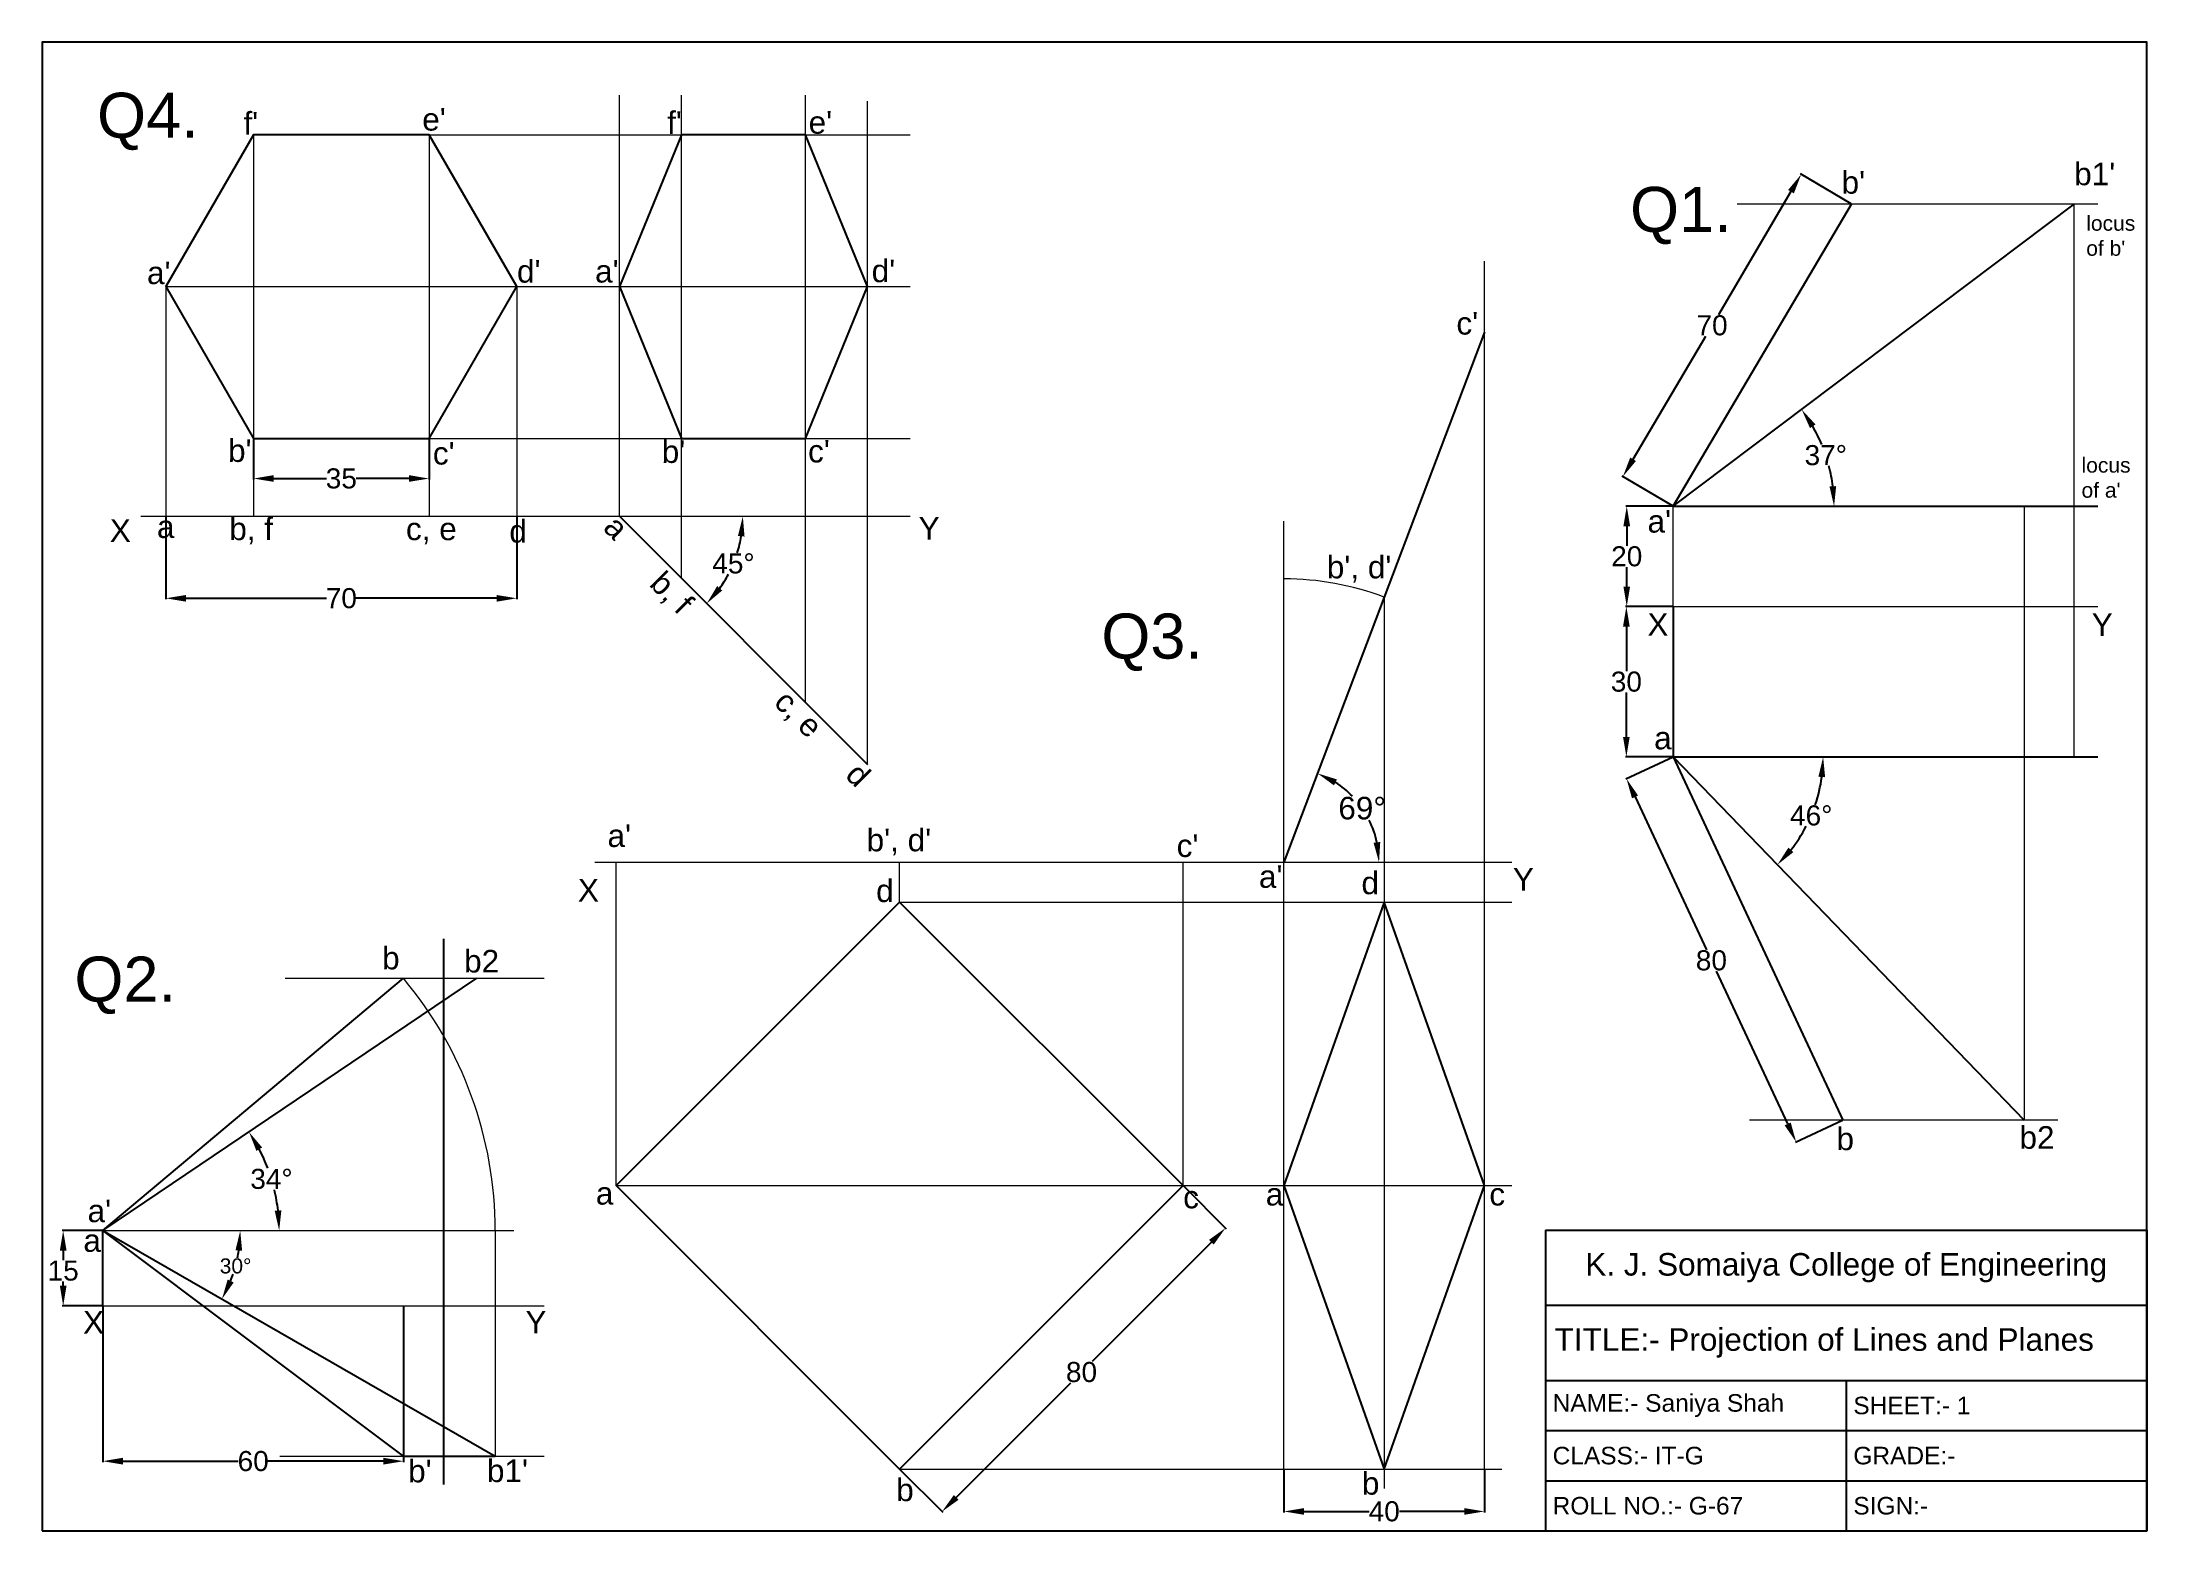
# Model space of a CAD drawing. Header units: millimetres. Extents: x 963 to 1383, y 569 to 866.
import ezdxf

# ---------------------------------------------------------------- set-up
doc = ezdxf.new("R2010")
doc.units = ezdxf.units.MM
doc.header["$MEASUREMENT"] = 0
doc.styles.get("Standard").update_dxf_attribs({"font": 'arial.ttf'})
doc.dimstyles.get("Standard").update_dxf_attribs({"dimtxt": 3, "dimasz": 3, "dimexe": 0.18, "dimexo": 0.0625, "dimgap": 0.09, "dimtad": 0, "dimtih": 1, "dimtoh": 1, "dimdec": 0, "dimzin": 0, "dimdsep": 46, "dimtxsty": 'Standard', "dimcen": 0.09, "dimclrd": 4, "dimclre": 4, "dimadec": 0, "dimazin": 0, "dimtfac": 1, "dimtdec": 0, "dimtofl": 0, "dimtmove": 0, "dimatfit": 3, "dimfxl": 1, "dimtolj": 1, "dimtzin": 0, "dimarcsym": 0})

# ---------------------------------------------------------------- blocks, each defined once
blk = doc.blocks.new('*T1')
at = {"color": 0, "linetype": 'ByBlock', "lineweight": -2, "transparency": 16777216}
for p, q in [((0, 0), (120, 0)), ((0, 0), (0, -60)), ((120, 0), (120, -60)), ((0, -15), (120, -15)), ((0, -30), (120, -30)), ((60, -30), (60, -60)), ((0, -40), (120, -40)), ((0, -50), (120, -50)), ((0, -60), (120, -60))]:
    blk.add_line(p, q, dxfattribs=at)
at = {"color": 0, "transparency": 16777216}
for s, insert, char_height, width, attachment_point in [('K. J. Somaiya College of Engineering', (60, -7.5), 4.5, 119.88, 5), (' TITLE:- Projection of Lines and Planes', (0.06, -22.5), 4.5, 119.88, 4), (' NAME:- Saniya Shah', (0.06, -35), 3.5, 59.88, 4), (' SHEET:- 1', (60.06, -35), 3.5, 59.88, 4), (' CLASS:- IT-G', (0.06, -45), 3.5, 59.88, 4), (' GRADE:-', (60.06, -45), 3.5, 59.88, 4), (' ROLL NO.:- G-67', (0.06, -55), 3.5, 59.88, 4), (' SIGN:-', (60.06, -55), 3.5, 59.88, 4)]:
    blk.add_mtext(s, dxfattribs=dict(at, insert=insert, char_height=char_height, width=width, attachment_point=attachment_point))
blk = doc.blocks.new('*D2')
at = {"lineweight": -2, "transparency": 16777216}
for p, q in [((1288.73, 773.49), (1279.32, 773.49)), ((1279.5, 769.49), (1279.5, 765.62)), ((1279.5, 757.49), (1279.5, 761.35)), ((1288.73, 753.49), (1279.32, 753.49))]:
    blk.add_line(p, q, dxfattribs=at)
at = {"transparency": 16777216}
for points in [[(1278.83, 769.49), (1280.17, 769.49), (1279.5, 773.49)], [(1278.83, 757.49), (1280.17, 757.49), (1279.5, 753.49)]]:
    blk.add_solid(points, dxfattribs=at)
at = {"layer": 'Defpoints', "color": 0, "transparency": 16777216}
for p in [(1288.79, 773.49), (1279.5, 753.49), (1288.79, 753.49)]:
    blk.add_point(p, dxfattribs=at)
at = {"color": 0, "lineweight": 9, "transparency": 16777216, "insert": (1279.5, 763.49), "char_height": 4, "attachment_point": 5}
blk.add_mtext('\\A1;20', dxfattribs=at)
blk = doc.blocks.new('*D3')
at = {"lineweight": -2, "transparency": 16777216}
for p, q in [((1288.73, 753.49), (1279.24, 753.49)), ((1279.42, 749.49), (1279.42, 740.62)), ((1279.42, 727.49), (1279.42, 736.35)), ((1288.73, 723.49), (1279.24, 723.49))]:
    blk.add_line(p, q, dxfattribs=at)
at = {"transparency": 16777216}
for points in [[(1278.76, 749.49), (1280.09, 749.49), (1279.42, 753.49)], [(1278.76, 727.49), (1280.09, 727.49), (1279.42, 723.49)]]:
    blk.add_solid(points, dxfattribs=at)
at = {"layer": 'Defpoints', "color": 0, "transparency": 16777216}
for p in [(1288.79, 753.49), (1279.42, 723.49), (1288.79, 723.49)]:
    blk.add_point(p, dxfattribs=at)
at = {"color": 0, "lineweight": 9, "transparency": 16777216, "insert": (1279.42, 738.49), "char_height": 4, "attachment_point": 5}
blk.add_mtext('\\A1;30', dxfattribs=at)
blk = doc.blocks.new('*D4')
at = {"lineweight": -2, "transparency": 16777216}
for start, end in [(22.5699, 29.8517), (7.1483, 14.5248)]:
    blk.add_arc((1288.79, 773.49), 32.08, start, end, dxfattribs=at)
at = {"transparency": 16777216}
for points in [[(1316.06, 789.09), (1317.17, 789.82), (1314.41, 792.79)], [(1321.29, 777.52), (1319.96, 777.44), (1320.87, 773.49)]]:
    blk.add_solid(points, dxfattribs=at)
at = {"layer": 'Defpoints', "color": 0, "transparency": 16777216}
for p in [(1368.79, 833.77), (1320.13, 780.34), (1280.79, 773.49), (1288.79, 773.49), (1373, 773.49)]:
    blk.add_point(p, dxfattribs=at)
at = {"color": 0, "lineweight": 9, "transparency": 16777216, "insert": (1319.21, 783.67), "char_height": 4, "attachment_point": 5}
blk.add_mtext('\\A1;37°', dxfattribs=at)
blk = doc.blocks.new('*D5')
at = {"lineweight": -2, "transparency": 16777216}
for start, end in [(341.3725, 352.3289), (321.6711, 332.4806)]:
    blk.add_arc((1288.79, 723.49), 29.9, start, end, dxfattribs=at)
at = {"transparency": 16777216}
for points in [[(1317.75, 719.54), (1319.08, 719.45), (1318.69, 723.49)], [(1312.74, 704.5), (1311.75, 705.39), (1309.56, 701.98)]]:
    blk.add_solid(points, dxfattribs=at)
at = {"layer": 'Defpoints', "color": 0, "transparency": 16777216}
for p in [(1280.79, 723.49), (1288.79, 723.49), (1373, 723.49), (1314.51, 708.24), (1358.79, 651)]:
    blk.add_point(p, dxfattribs=at)
at = {"color": 0, "lineweight": 9, "transparency": 16777216, "insert": (1316.31, 711.8), "char_height": 4, "attachment_point": 5}
blk.add_mtext('\\A1;46°', dxfattribs=at)
blk = doc.blocks.new('*D6')
at = {"lineweight": -2, "transparency": 16777216}
for p, q in [((975.41, 613.94), (975.41, 582.82)), ((1035.41, 613.94), (1035.41, 582.82)), ((979.41, 583), (1002.45, 583)), ((1031.41, 583), (1008.37, 583))]:
    blk.add_line(p, q, dxfattribs=at)
at = {"transparency": 16777216}
for points in [[(979.41, 583.67), (979.41, 582.33), (975.41, 583)], [(1031.41, 583.67), (1031.41, 582.33), (1035.41, 583)]]:
    blk.add_solid(points, dxfattribs=at)
at = {"layer": 'Defpoints', "color": 0, "transparency": 16777216}
for p in [(975.41, 614), (1035.41, 614), (1035.41, 583)]:
    blk.add_point(p, dxfattribs=at)
at = {"color": 0, "lineweight": 9, "transparency": 16777216, "insert": (1005.41, 583), "char_height": 4, "attachment_point": 5}
blk.add_mtext('\\A1;60', dxfattribs=at)
blk = doc.blocks.new('*D7')
at = {"lineweight": -2, "transparency": 16777216}
for start, end in [(20.6716, 27.483), (6.517, 13.3991)]:
    blk.add_arc((975.41, 629), 35.19, start, end, dxfattribs=at)
at = {"transparency": 16777216}
for points in [[(1006.06, 644.9), (1007.2, 645.58), (1004.58, 648.68)], [(1011.04, 633.03), (1009.71, 632.96), (1010.6, 629)]]:
    blk.add_solid(points, dxfattribs=at)
at = {"layer": 'Defpoints', "color": 0, "transparency": 16777216}
for p in [(1050.03, 679.33), (1009.91, 635.91), (975.41, 629), (975.41, 629), (1057.41, 629)]:
    blk.add_point(p, dxfattribs=at)
at = {"color": 0, "lineweight": 9, "transparency": 16777216, "insert": (1009.06, 639.29), "char_height": 4, "attachment_point": 5}
blk.add_mtext('\\A1;34°', dxfattribs=at)
blk = doc.blocks.new('*D8')
at = {"lineweight": -2, "transparency": 16777216}
for p, q in [((975.35, 629), (967.32, 629)), ((967.5, 625), (967.5, 623.13)), ((967.5, 618), (967.5, 618.87)), ((975.35, 614), (967.32, 614))]:
    blk.add_line(p, q, dxfattribs=at)
at = {"transparency": 16777216}
for points in [[(966.83, 625), (968.17, 625), (967.5, 629)], [(966.83, 618), (968.17, 618), (967.5, 614)]]:
    blk.add_solid(points, dxfattribs=at)
at = {"layer": 'Defpoints', "color": 0, "transparency": 16777216}
for p in [(975.41, 629), (967.5, 614), (975.41, 614)]:
    blk.add_point(p, dxfattribs=at)
at = {"color": 0, "lineweight": 9, "transparency": 16777216, "insert": (967.5, 621), "char_height": 4, "attachment_point": 5}
blk.add_mtext('\\A1;15', dxfattribs=at)
blk = doc.blocks.new('*D9')
at = {"lineweight": -2, "transparency": 16777216}
for start, end in [(342.7576, 350.6817), (324.3183, 332.0337)]:
    blk.add_arc((1078.5, 771.5), 24.62, start, end, dxfattribs=at)
at = {"transparency": 16777216}
for points in [[(1102.13, 767.56), (1103.46, 767.46), (1103.12, 771.5)], [(1099.01, 756.7), (1097.99, 757.57), (1095.91, 754.09)]]:
    blk.add_solid(points, dxfattribs=at)
at = {"layer": 'Defpoints', "color": 0, "transparency": 16777216}
for p in [(983, 771.5), (1078.5, 771.5), (1136.5, 771.5), (1099.82, 759.19), (1128, 722)]:
    blk.add_point(p, dxfattribs=at)
at = {"color": 0, "lineweight": 9, "transparency": 16777216, "insert": (1101.25, 762.07), "char_height": 4, "attachment_point": 5}
blk.add_mtext('\\A1;45°', dxfattribs=at)
blk = doc.blocks.new('*D10')
at = {"lineweight": -2, "transparency": 16777216}
for start, end in [(43.976, 57.1824), (12.1057, 26.2696)]:
    blk.add_arc((1211.1, 702.47), 18.97, start, end, dxfattribs=at)
at = {"transparency": 16777216}
for points in [[(1221.08, 717.81), (1221.68, 719), (1217.81, 720.21)], [(1230.31, 706.52), (1228.98, 706.38), (1230.07, 702.47)]]:
    blk.add_solid(points, dxfattribs=at)
at = {"layer": 'Defpoints', "color": 0, "transparency": 16777216}
for p in [(1251.1, 808.26), (1228.55, 709.91), (1073.6, 702.47), (1211.1, 702.47), (1256.6, 702.47)]:
    blk.add_point(p, dxfattribs=at)
at = {"color": 0, "lineweight": 9, "transparency": 16777216, "insert": (1226.7, 713.25), "char_height": 4.5, "attachment_point": 5}
blk.add_mtext('\\A1;69°', dxfattribs=at)
blk = doc.blocks.new('*D11')
at = {"lineweight": -2, "transparency": 16777216}
for p, q in [((1191.02, 637.93), (1199.57, 629.38)), ((1196.61, 626.68), (1172.83, 602.9)), ((1145.7, 575.77), (1168.56, 598.63)), ((1134.45, 581.36), (1143, 572.81))]:
    blk.add_line(p, q, dxfattribs=at)
at = {"transparency": 16777216}
for points in [[(1196.14, 627.15), (1197.08, 626.21), (1199.44, 629.51)], [(1145.23, 576.24), (1146.17, 575.3), (1142.87, 572.94)]]:
    blk.add_solid(points, dxfattribs=at)
at = {"layer": 'Defpoints', "color": 0, "transparency": 16777216}
for p in [(1190.98, 637.98), (1199.44, 629.51), (1134.41, 581.41)]:
    blk.add_point(p, dxfattribs=at)
at = {"color": 0, "lineweight": 9, "transparency": 16777216, "insert": (1170.7, 600.76), "char_height": 4, "attachment_point": 5}
blk.add_mtext('\\A1;80', dxfattribs=at)
blk = doc.blocks.new('*D13')
at = {"lineweight": -2, "transparency": 16777216}
for start, end in [(348.5423, 351.6339), (338.4835, 341.5176)]:
    blk.add_arc((975.41, 629), 27.42, start, end, dxfattribs=at)
at = {"transparency": 16777216}
for points in [[(1001.88, 625.06), (1003.21, 624.96), (1002.83, 629)], [(1001.52, 618.65), (1000.32, 619.23), (999.19, 615.34)]]:
    blk.add_solid(points, dxfattribs=at)
at = {"layer": 'Defpoints', "color": 0, "transparency": 16777216}
for p in [(975.41, 629), (975.41, 629), (1057.41, 629), (1001.19, 619.66), (1053.73, 584)]:
    blk.add_point(p, dxfattribs=at)
at = {"color": 0, "lineweight": 9, "transparency": 16777216, "insert": (1001.9, 621.93), "char_height": 3, "attachment_point": 5}
blk.add_mtext('\\A1;30°', dxfattribs=at)
blk = doc.blocks.new('*D14')
at = {"lineweight": -2, "transparency": 16777216}
for p, q in [((1005.5, 786.79), (1005.5, 778.85)), ((1040.5, 786.79), (1040.5, 778.85)), ((1009.5, 779.03), (1020.03, 779.03)), ((1036.5, 779.03), (1025.97, 779.03))]:
    blk.add_line(p, q, dxfattribs=at)
at = {"transparency": 16777216}
for points in [[(1009.5, 779.7), (1009.5, 778.37), (1005.5, 779.03)], [(1036.5, 779.7), (1036.5, 778.37), (1040.5, 779.03)]]:
    blk.add_solid(points, dxfattribs=at)
at = {"layer": 'Defpoints', "color": 0, "transparency": 16777216}
for p in [(1005.5, 786.85), (1040.5, 786.85), (1040.5, 779.03)]:
    blk.add_point(p, dxfattribs=at)
at = {"color": 0, "lineweight": 9, "transparency": 16777216, "insert": (1023, 779.03), "char_height": 4, "attachment_point": 5}
blk.add_mtext('\\A1;35', dxfattribs=at)
blk = doc.blocks.new('*D15')
at = {"lineweight": -2, "transparency": 16777216}
for p, q in [((988, 771.43), (988, 754.96)), ((1058, 771.43), (1058, 754.96)), ((992, 755.14), (1020.07, 755.14)), ((1054, 755.14), (1025.93, 755.14))]:
    blk.add_line(p, q, dxfattribs=at)
at = {"transparency": 16777216}
for points in [[(992, 755.8), (992, 754.47), (988, 755.14)], [(1054, 755.8), (1054, 754.47), (1058, 755.14)]]:
    blk.add_solid(points, dxfattribs=at)
at = {"layer": 'Defpoints', "color": 0, "transparency": 16777216}
for p in [(988, 771.5), (1058, 771.5), (1058, 755.14)]:
    blk.add_point(p, dxfattribs=at)
at = {"color": 0, "lineweight": 9, "transparency": 16777216, "insert": (1023, 755.14), "char_height": 4, "attachment_point": 5}
blk.add_mtext('\\A1;70', dxfattribs=at)
blk = doc.blocks.new('*D16')
at = {"lineweight": -2, "transparency": 16777216}
for p, q in [((1312.27, 836.26), (1297.78, 811.7)), ((1324.31, 833.8), (1314.15, 839.8)), ((1280.76, 782.87), (1295.26, 807.43)), ((1288.73, 773.52), (1278.57, 779.52))]:
    blk.add_line(p, q, dxfattribs=at)
at = {"transparency": 16777216}
for points in [[(1311.7, 836.6), (1312.85, 835.92), (1314.31, 839.71)], [(1280.19, 783.21), (1281.34, 782.53), (1278.73, 779.42)]]:
    blk.add_solid(points, dxfattribs=at)
at = {"layer": 'Defpoints', "color": 0, "transparency": 16777216}
for p in [(1314.31, 839.71), (1324.37, 833.77), (1288.79, 773.49)]:
    blk.add_point(p, dxfattribs=at)
at = {"color": 0, "lineweight": 9, "transparency": 16777216, "insert": (1296.52, 809.57), "char_height": 4, "attachment_point": 5}
blk.add_mtext('\\A1;70', dxfattribs=at)
blk = doc.blocks.new('*D17')
at = {"lineweight": -2, "transparency": 16777216}
for p, q in [((1288.73, 723.46), (1279.3, 719.06)), ((1281.16, 715.51), (1295.39, 685.02)), ((1311.62, 650.27), (1297.38, 680.76)), ((1322.58, 650.97), (1313.15, 646.57))]:
    blk.add_line(p, q, dxfattribs=at)
at = {"transparency": 16777216}
for points in [[(1281.76, 715.79), (1280.55, 715.23), (1279.46, 719.13)], [(1312.22, 650.55), (1311.01, 649.99), (1313.31, 646.65)]]:
    blk.add_solid(points, dxfattribs=at)
at = {"layer": 'Defpoints', "color": 0, "transparency": 16777216}
for p in [(1288.79, 723.49), (1322.64, 651), (1313.31, 646.65)]:
    blk.add_point(p, dxfattribs=at)
at = {"color": 0, "lineweight": 9, "transparency": 16777216, "insert": (1296.39, 682.89), "char_height": 4, "attachment_point": 5}
blk.add_mtext('\\A1;80', dxfattribs=at)
blk = doc.blocks.new('*D19')
at = {"lineweight": -2, "transparency": 16777216}
for p, q in [((1211.1, 581.34), (1211.1, 572.79)), ((1251.1, 581.34), (1251.1, 572.79)), ((1215.1, 572.97), (1228.07, 572.97)), ((1247.1, 572.97), (1234.13, 572.97))]:
    blk.add_line(p, q, dxfattribs=at)
at = {"transparency": 16777216}
for points in [[(1215.1, 573.64), (1215.1, 572.31), (1211.1, 572.97)], [(1247.1, 573.64), (1247.1, 572.31), (1251.1, 572.97)]]:
    blk.add_solid(points, dxfattribs=at)
at = {"layer": 'Defpoints', "color": 0, "transparency": 16777216}
for p in [(1211.1, 581.41), (1251.1, 581.41), (1251.1, 572.97)]:
    blk.add_point(p, dxfattribs=at)
at = {"color": 0, "lineweight": 9, "transparency": 16777216, "insert": (1231.1, 572.97), "char_height": 4, "attachment_point": 5}
blk.add_mtext('\\A1;40', dxfattribs=at)

msp = doc.modelspace()

# ---------------------------------------------------------------- linework, layer by layer
at = {"lineweight": 9}
for p, q in [((1078.5, 771.5), (1078.5, 855.5)), ((1090.87, 759.12), (1090.87, 855.5)), ((1115.62, 734.37), (1115.62, 855.5)), ((1128, 722), (1128, 854.3)), ((1005.5, 847.62), (1005.5, 771.5)), ((1005.5, 847.62), (1136.5, 847.62)), ((1040.5, 847.62), (1040.5, 771.5)), ((1373.5, 833.77), (1301.5, 833.77)), ((1368.79, 723.49), (1368.79, 833.77)), ((1251.1, 577.54), (1251.1, 822.39)), ((988, 817.31), (988, 771.5)), ((988, 817.31), (1136.5, 817.31)), ((1058, 817.31), (1058, 771.5)), ((1005.5, 787), (1136.5, 787)), ((1288.79, 753.49), (1288.79, 773.49)), ((1358.79, 773.49), (1358.79, 651)), ((983, 771.5), (1136.5, 771.5)), ((988, 771.5), (1058, 771.5)), ((1211.1, 577.54), (1211.1, 770.54)), ((1231.1, 755.36), (1231.1, 577.54)), ((1288.79, 753.49), (1373.5, 753.49)), ((1073.6, 702.47), (1256.6, 702.47)), ((1077.84, 637.98), (1077.84, 702.47)), ((1077.84, 702.47), (1190.98, 702.47)), ((1134.41, 694.54), (1134.41, 702.47)), ((1190.98, 637.98), (1190.98, 702.47)), ((1134.41, 694.54), (1256.6, 694.54)), ((1011.82, 679.33), (1063.5, 679.33)), ((1365.5, 651), (1304, 651)), ((1077.84, 637.98), (1256.6, 637.98)), ((975.41, 629), (1057.41, 629)), ((1053.73, 629), (1053.73, 584)), ((975.41, 614), (1063.5, 614)), ((1010.74, 584), (1063.5, 584)), ((1134.41, 581.41), (1254.6, 581.41))]:
    msp.add_line(p, q, dxfattribs=at)
for p, q in [((1090.87, 847.62), (1078.5, 817.31)), ((1115.62, 847.62), (1090.87, 847.62)), ((1128, 817.31), (1115.62, 847.62)), ((1288.79, 773.49), (1368.79, 833.77)), ((1288.79, 773.49), (1324.37, 833.77)), ((1078.5, 817.31), (1090.87, 787)), ((1115.62, 787), (1128, 817.31)), ((1251.1, 808.26), (1211.1, 702.47)), ((1090.87, 787), (1115.62, 787)), ((1288.79, 773.49), (1373.5, 773.49)), ((988, 771.5), (988, 771.5)), ((1078.5, 771.5), (1128, 722)), ((1078.5, 771.5), (1078.5, 771.5)), ((1288.79, 753.49), (1288.79, 723.49)), ((1288.79, 723.49), (1373.5, 723.49)), ((1288.79, 723.49), (1358.79, 651)), ((1288.79, 723.49), (1322.64, 651)), ((1231.1, 694.54), (1211.1, 637.98)), ((1251.1, 637.98), (1231.1, 694.54)), ((1043.45, 578.35), (1043.45, 687.23)), ((975.41, 629), (1035.41, 679.33)), ((975.41, 629), (1050.03, 679.33)), ((1211.1, 637.98), (1231.1, 581.41)), ((1231.1, 581.41), (1251.1, 637.98)), ((975.41, 614), (975.41, 629)), ((1035.41, 584), (975.41, 629)), ((975.41, 629), (1053.73, 584)), ((1035.41, 584), (1053.73, 584))]:
    msp.add_line(p, q)
for points in [[(963.29, 569.1), (1383.29, 569.1), (1383.29, 866.1), (963.29, 866.1)], [(1005.5, 787), (1040.5, 787), (1058, 817.31), (1040.5, 847.62), (1005.5, 847.62), (988, 817.31)], [(1134.41, 581.41), (1190.98, 637.98), (1134.41, 694.54), (1077.84, 637.98)]]:
    msp.add_lwpolyline(points, close=True)
for centre, radius, start, end in [((1211.1, 702.47), 56.55, 69.2881, 90), ((975.41, 629), 78.31, 0, 39.9896)]:
    msp.add_arc(centre, radius, start, end, dxfattribs=at)

# ---------------------------------------------------------------- block references
msp.add_blockref('*T1', (1263.29, 629.09))

# ---------------------------------------------------------------- texts
at = {"lineweight": 9, "attachment_point": 1}
for s, width, heights, insert, char_height in [('Q4.', 5, [0.56], (974.26, 856), 9), ("e'", 8, [0], (1039.15, 852.94), 4.5), ("f'", 8, [0], (1003.46, 852.16), 4.5), ("f'", 8, [0], (1088, 852.29), 4.5), ("e'", 8, [0], (1116.25, 852.32), 4.5), ("a'", 8, [0], (984.23, 822.32), 4.5), ("d'", 8, [0], (1058.06, 822.62), 4.5), ("a'", 8, [0], (1073.64, 822.63), 4.5), ("d'", 8, [0], (1128.83, 822.71), 4.5), ("b'", 8, [0], (1000.4, 786.85), 4.5), ("c'", 8, [0], (1041.27, 786.32), 4.5), ("b'", 8, [0], (1086.94, 786.65), 4.5), ("c'", 8, [0], (1116.14, 786.74), 4.5)]:
    msp.add_mtext_dynamic_manual_height_columns(s, width=width, gutter_width=1, heights=heights, dxfattribs=dict(at, insert=insert, char_height=char_height))
at = {"attachment_point": 1}
for s, width, heights, insert, char_height in [("b'", 2.3123, [0], (1322.37, 840.36), 4.5), ("b1'", 2.3123, [0], (1368.79, 842.05), 4.5), ('Q1.', 18.4997, [0], (1280.16, 837.22), 9), ("locus of b'", 13.3636, [0], (1371.19, 831.47), 3), ("c'", 2.3123, [0], (1245.51, 812.25), 4.5), ("locus of a'", 13.3636, [0], (1370.25, 783.21), 3), ('X', 2.3123, [0], (976.8, 770.89), 4.5), ('a', 8, [0], (986.21, 771.67), 4.5), ('b, f', 11.1119, [0], (1000.65, 771.25), 4.5), ('c, e', 10.829, [0], (1035.9, 771.24), 4.5), ('d', 8, [0], (1056.53, 770.76), 4.5), ('Y', 2.3123, [0], (1138.2, 771.35), 4.5), ("a'", 2.3123, [0], (1283.65, 772.75), 4.5), ("b', d'", 14.1724, [0], (1219.65, 763.62), 4.5), ('Q3.', 18.4997, [0], (1174.66, 752.1), 9), ('X', 2.3123, [0], (1283.62, 752.17), 4.5), ('Y', 2.3123, [0], (1372.29, 752.14), 4.5), ('a', 2.3123, [0], (1284.96, 729.51), 4.5), ("a'", 2.3123, [0], (1076.12, 710.03), 4.5), ("b', d'", 14.1724, [0], (1127.82, 709.17), 4.5), ("c'", 2.3123, [0], (1189.69, 708.03), 4.5), ("a'", 2.3123, [0], (1206.11, 701.88), 4.5), ('X', 2.3123, [0], (1070.21, 699.14), 4.5), ('d', 2.3123, [0], (1129.72, 699.05), 4.5), ('d', 2.3123, [0], (1226.56, 700.61), 4.5), ('Y', 2.3123, [0], (1256.78, 701.34), 4.5), ('b', 1.5, [0], (1031.14, 685.62), 4.5), ('b2', 2.4418, [0], (1047.5, 685), 4.5), ('Q2.', 16, [0], (969.74, 683.66), 9), ('b', 2.3123, [0], (1321.35, 649.55), 4.5), ('b2', 2.3123, [0], (1357.86, 649.83), 4.5), ("a'", 1.7245, [3.11], (972.37, 635.18), 4.5), ('a', 2.3123, [0], (1073.79, 638.69), 4.5), ('c', 2.3123, [0], (1190.99, 637.93), 4.5), ('a', 2.3123, [0], (1207.47, 638.5), 4.5), ('c', 2.3123, [0], (1252.08, 638.5), 4.5), ('a', 2.3123, [0], (971.53, 629.26), 4.5), ('X', 5.9134, [0], (971.47, 612.95), 4.5), ('Y', 5.5, [0], (1059.74, 612.99), 4.5), ("b'", 2.5, [0], (1036.33, 583.28), 4.5), ("b1'", 2, [0], (1052.06, 583.34), 4.5), ('b', 2.3123, [3.68], (1133.73, 579.53), 4.5), ('b', 2.3123, [0], (1226.65, 580.83), 4.5)]:
    msp.add_mtext_dynamic_manual_height_columns(s, width=width, gutter_width=1, heights=heights, dxfattribs=dict(at, insert=insert, char_height=char_height))
at = {"char_height": 4.5, "attachment_point": 1, "rotation": 315}
for s, width, insert in [('a', 8, (1078.21, 772.14)), ('b, f', 9.4631, (1087.44, 760.96)), ('c, e', 10.829, (1112.27, 737.28)), ('d', 8, (1126.52, 722.78))]:
    msp.add_mtext_dynamic_manual_height_columns(s, width=width, gutter_width=1, heights=[0], dxfattribs=dict(at, insert=insert))

# ---------------------------------------------------------------- dimensions: what is measured, and where the dimension line sits
at = {"lineweight": 9}
for p1, p2, distance, picture, middle in [((1288.79, 773.49), (1324.37, 833.77), 11.68, '*D16', (1296.52, 809.57)), ((1288.79, 723.49), (1322.64, 651), -10.29, '*D17', (1296.39, 682.89))]:
    dim = msp.add_aligned_dim(p1=p1, p2=p2, distance=distance, dimstyle='Standard', override={"dimtxt": 4, "dimasz": 4, "dimclrd": 256, "dimclre": 256}, dxfattribs=at)
    dim.commit()
    dim.dimension.update_dxf_attribs({"geometry": picture, "text_midpoint": middle})
for base, line1, line2, override, picture, middle in [((1320.13, 780.34), ((1280.79, 773.49), (1373, 773.49)), ((1288.79, 773.49), (1368.79, 833.77)), {"dimtxt": 4, "dimasz": 4, "dimclrd": 256, "dimclre": 256}, '*D4', (1319.21, 783.67)), ((1228.55, 709.91), ((1073.6, 702.47), (1256.6, 702.47)), ((1251.1, 808.26), (1211.1, 702.47)), {"dimtxt": 4.5, "dimasz": 4, "dimclrd": 256, "dimclre": 256}, '*D10', (1226.7, 713.25)), ((1099.82, 759.19), ((1078.5, 771.5), (1128, 722)), ((983, 771.5), (1136.5, 771.5)), {"dimtxt": 4, "dimasz": 4, "dimclrd": 256, "dimclre": 256}, '*D9', (1101.25, 762.07)), ((1314.51, 708.24), ((1288.79, 723.49), (1358.79, 651)), ((1280.79, 723.49), (1373, 723.49)), {"dimtxt": 4, "dimasz": 4, "dimclrd": 256, "dimclre": 256}, '*D5', (1316.31, 711.8)), ((1009.91, 635.91), ((975.41, 629), (1057.41, 629)), ((975.41, 629), (1050.03, 679.33)), {"dimtxt": 4, "dimasz": 4, "dimclrd": 256, "dimclre": 256}, '*D7', (1009.06, 639.29)), ((1001.19, 619.66), ((975.41, 629), (1053.73, 584)), ((975.41, 629), (1057.41, 629)), {"dimasz": 4, "dimclrd": 256, "dimclre": 256}, '*D13', (1001.9, 621.93))]:
    dim = msp.add_angular_dim_2l(base=base, line1=line1, line2=line2, dimstyle='Standard', override=override, dxfattribs=at)
    dim.commit()
    dim.dimension.update_dxf_attribs({"geometry": picture, "text_midpoint": middle})
for base, p1, p2, picture, middle in [((1040.5, 779.03), (1005.5, 786.85), (1040.5, 786.85), '*D14', (1023, 779.03)), ((1058, 755.14), (988, 771.5), (1058, 771.5), '*D15', (1023, 755.14)), ((1251.1, 572.97), (1211.1, 581.41), (1251.1, 581.41), '*D19', (1231.1, 572.97))]:
    dim = msp.add_linear_dim(base=base, p1=p1, p2=p2, dimstyle='Standard', override={"dimtxt": 4, "dimasz": 4, "dimclrd": 256, "dimclre": 256}, dxfattribs=at)
    dim.commit()
    dim.dimension.update_dxf_attribs({"geometry": picture, "text_midpoint": middle})
for base, p1, p2, angle, picture, middle, dimtype in [((1279.5, 753.49), (1288.79, 773.49), (1288.79, 753.49), 90, '*D2', (1279.5, 763.49), 160), ((1199.44, 629.51), (1134.41, 581.41), (1190.98, 637.98), 45, '*D11', (1170.7, 600.76), 161), ((967.5, 614), (975.41, 629), (975.41, 614), 90, '*D8', (967.5, 621), 160)]:
    dim = msp.add_linear_dim(base=base, p1=p1, p2=p2, angle=angle, dimstyle='Standard', override={"dimtxt": 4, "dimasz": 4, "dimclrd": 256, "dimclre": 256}, dxfattribs=at)
    dim.commit()
    dim.dimension.update_dxf_attribs({"geometry": picture, "text_midpoint": middle, "dimtype": dimtype})
dim = msp.add_linear_dim(base=(1279.42, 723.49), p1=(1288.79, 753.49), p2=(1288.79, 723.49), angle=90, dimstyle='Standard', override={"dimtxt": 4, "dimasz": 4, "dimclrd": 256, "dimclre": 256}, dxfattribs=at)
dim.commit()
dim.dimension.update_dxf_attribs({"geometry": '*D3', "text_midpoint": (1279.42, 738.49)})
dim = msp.add_linear_dim(base=(1035.41, 583), p1=(975.41, 614), p2=(1035.41, 614), dimstyle='Standard', override={"dimtxt": 4, "dimasz": 4, "dimclrd": 256, "dimclre": 256}, dxfattribs=at)
dim.commit()
dim.dimension.update_dxf_attribs({"geometry": '*D6', "text_midpoint": (1005.41, 583), "dimtype": 160})

doc.saveas('drawing.dxf')
